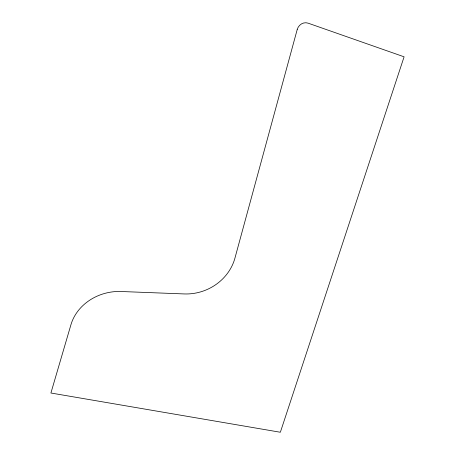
<?xml version="1.0" encoding="UTF-8"?>
<svg xmlns="http://www.w3.org/2000/svg" width="455" height="455" viewBox="0 0 455 455"><rect width="100%" height="100%" fill="white"/><g stroke="black" fill="none" stroke-linecap="round" stroke-linejoin="round"><path stroke-width="0.68" d="M297.195 29.592L234.951 258.076A47.951 43.799 -21.1 0 1 184.207 293.936L117.834 291.382L114.973 291.61A47.502 41.337 -11.3 0 0 70.952 324.677L50.909 393.012L280.348 432.25L404.091 56.812L308.132 23.171A8.952 8.196 -69.7 0 0 297.195 29.592"/></g></svg>
